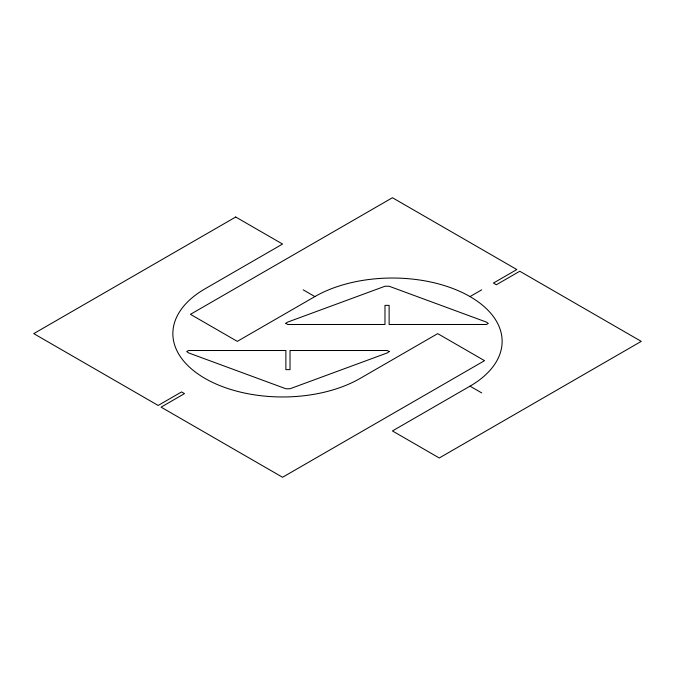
<?xml version="1.0" encoding="UTF-8"?>
<svg xmlns="http://www.w3.org/2000/svg" width="675" height="675" viewBox="0 0 675 675"><rect width="100%" height="100%" fill="white"/><g stroke="black" fill="none" stroke-linecap="round" stroke-linejoin="round"><path stroke-width="1.01" d="M481.714 289.828L470.011 296.587A109.704 63.34 0 0 0 314.862 296.587L237.296 341.373L190.46 314.331L392.437 197.724L516.839 269.544L493.425 283.07L496.353 284.757L519.767 271.24L641.25 341.373L439.273 457.987L392.437 430.945L470.011 386.159L481.714 392.918M303.159 289.828L314.862 296.587M470.011 296.587A109.704 63.34 0 0 1 470.011 386.159M285.829 323.3L287.693 324.489L384.978 324.489L384.978 305.37L389.121 305.37L389.121 324.489L486.405 324.489L488.303 323.452L486.405 322.093L389.121 286.242L384.978 286.242L287.693 322.093L285.829 323.3M389.197 351.548L387.307 352.907L290.022 388.758L285.879 388.758L188.595 352.907L186.697 351.548L188.595 350.511L285.879 350.511L285.879 369.63L290.022 369.63L290.022 350.511L387.307 350.511L389.197 351.548M235.727 217.012L33.75 333.627L158.161 405.456L181.575 391.93L184.503 393.618L161.08 407.143L282.563 477.276L484.54 360.669L437.704 333.627L360.138 378.413A109.704 63.34 0 0 1 204.989 378.413A109.704 63.34 0 0 1 204.989 288.841L282.563 244.055L235.727 217.012"/></g></svg>
